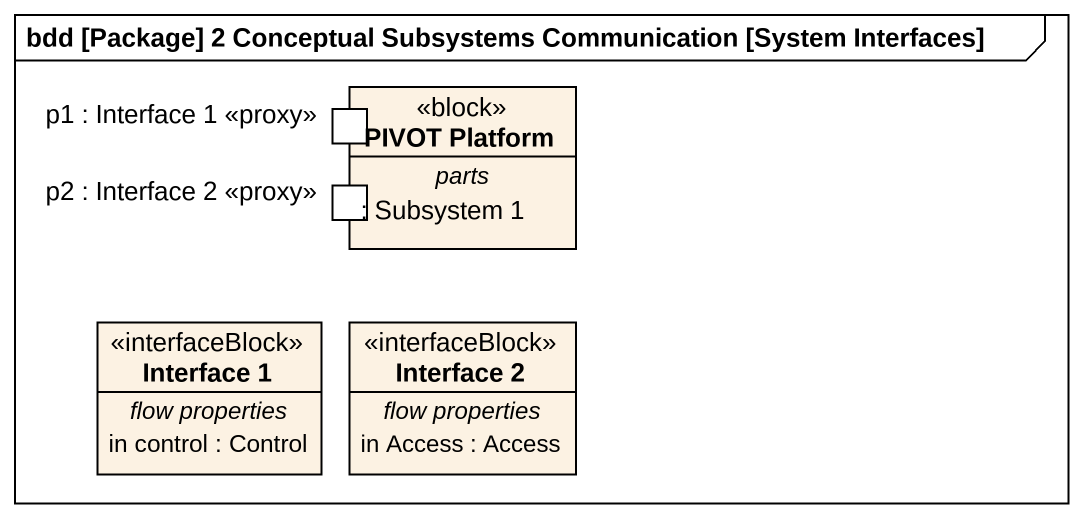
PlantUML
@startuml
mainframe bdd [Package] 2 Conceptual Subsystems Communication [System Interfaces]
hide circle
hide empty members
class "PIVOT Platform" as PIVOT_Platform <<block>> {
  -- parts --
  : Subsystem 1
  -- ports --
  p1 : Interface 1 <<proxy>>
  p2 : Interface 2 <<proxy>>
}
class "Interface 1" as Interface_1 <<interfaceBlock>> {
  -- flow properties --
  in control : Control
}
class "Interface 2" as Interface_2 <<interfaceBlock>> {
  -- flow properties --
  in Access : Access
}
@enduml
